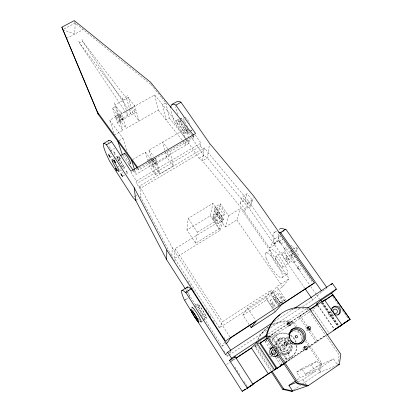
<?xml version="1.0" encoding="UTF-8"?>
<svg xmlns="http://www.w3.org/2000/svg" width="412" height="412" viewBox="0 0 412 412"><rect width="100%" height="100%" fill="white"/><g stroke="black" fill="none" stroke-linecap="round" stroke-linejoin="round"><path stroke-width="0.31" stroke-dasharray="2.06 1.54" d="M113.748 151.776C116.457 158.321 115 149.953 112.723 152.363M119.181 156.962L120.731 159.568L119.238 156.951L116.565 158.471M171.886 255.898L172.221 247.684L139.709 185.936L204.249 147.918L248.343 200.963L274.686 238.857L269.53 248.07L244.486 211.768L202.467 160.855L199.027 158.296L185.704 138.87M174.611 258.324L175.162 248.596L223.283 219.024L215.167 207.056L220.41 203.858L228.542 215.795L225.266 227.048L217.567 215.661L218.046 213.663L213.019 216.738L212.582 218.71L220.271 230.133L174.611 258.324L219.359 327.808L265.781 297.752L271.431 290.058L280.181 302.964L279.006 304.113A5.516 1.159 56.7 0 0 274.783 297.562A5.516 1.159 56.7 0 0 273.233 298.18A5.516 1.159 56.7 0 0 277.451 304.731L278.11 305.338L283.384 301.898L282.72 301.296A5.51 1.2 56.6 0 1 278.497 294.76A5.51 1.2 56.6 0 1 280.093 294.111A5.51 1.2 56.6 0 1 284.321 300.647L279.048 304.262M126.057 170.779C128.776 177.351 127.344 168.977 125.021 171.377M186.945 230.05L188.217 218.36L212.927 203.348L222.192 217.011L219.096 228.758L195.623 243.24L186.945 230.05L210.347 215.749L212.927 203.348M200.541 146.116L200.917 143.093L195.391 135.105L131.073 172.638L136.46 180.93L136.753 183.613L139.972 188.572L203.842 150.895L200.541 146.116L136.753 183.613M204.249 147.918L202.467 160.855L207.36 157.956L209.512 144.004M302.691 383.829L319.073 372.654L320.454 363.688L305.416 341.491M305.828 339.668L321.721 363.101L320.335 372.139L316.591 366.592L305.385 374.209L301.672 368.652L296.491 372.16L300.199 377.737L315.458 371.202L311.297 365.017L296.491 372.16M195.623 243.24L197.4 232.229L188.217 218.36M189.638 297.279L189.705 296.913A39.758 4.923 58 0 1 187.512 291.202M213.019 216.738L213.241 217.289A5.062 1.035 58.4 0 0 217.17 223.108A5.062 1.035 58.4 0 0 217.613 221.1A5.062 1.035 58.4 0 0 213.684 215.285L213.39 215.074L214.302 210.959L219.457 207.813L219.678 208.379A5.191 1.133 58.4 0 0 223.721 214.317A5.191 1.133 58.4 0 0 224.241 212.175A5.191 1.133 58.4 0 0 220.193 206.242L219.884 206.036L214.688 209.203L214.997 209.414A5.196 1.092 58.5 0 1 219.035 215.368A5.196 1.092 58.5 0 1 218.561 217.479A5.196 1.092 58.5 0 1 214.523 211.526L214.302 210.959M214.688 209.203L215.167 207.056M213.39 215.074L218.453 211.979L219.457 207.813M219.884 206.036L220.41 203.858M220.271 230.133L223.283 219.024M240.232 203.307L242.235 197.163L247.009 193.619L252.237 199.892L249.976 205.974L245.315 209.456L240.232 203.307L244.888 199.846L247.009 193.619M225.266 227.048L236.859 219.89L240.747 208.292L289.193 278.579L282.642 286.84L270.859 294.467L279.13 306.693M244.486 211.768L248.343 200.963M269.53 248.07L274.521 244.913L249.435 208.719L253.571 197.667M219.359 327.808L222.465 321.695L271.431 290.058M304.782 288.297L274.026 243.935L274.31 243.441A38.687 9.965 56.5 0 1 277.317 231.858M274.521 244.913L279.908 235.561L312.847 282.714M274.026 243.935L279.248 240.32A38.625 10.248 56.4 0 1 278.085 232.548M186.734 291.078L222.017 346.209L224.664 342.089M249.08 324.491L242.941 315.159L247.576 308.022L272.826 291.691L281.602 304.638M242.941 315.159L266.822 299.678L272.826 291.691M270.859 294.467L276.776 286.598L289.193 278.579M226.615 355.093L227.311 356.174L228.104 355.165M229.69 353.151L231.281 351.137L229.242 352.476M284.362 300.796L285.547 299.467L276.776 286.598M232.811 359.465L231.194 361.278L235.448 358.466M262.537 332.314L263.325 331.485M257.448 343.675L260.724 341.023M270.849 371.186L255.136 347.167L255.867 346.451A35.025 33.042 57.6 0 1 256.295 344.664M269.968 348.897L265.055 341.455L266.827 339.792M269.484 337.299L270.813 336.053L287.581 361.309L285.464 362.73M268.779 337.227L271.426 335.476L273.944 333.112L291.253 359.089L304.427 350.231M302.681 306.6L312.837 299.921L321.957 291.562M274.186 337.33L274.48 337.062M276.617 335.188L276.921 334.915M291.346 322.246A34.742 32.785 57.8 0 1 292.525 322.462L293.55 321.561L296.8 326.356M294.889 308.773A38.919 36.55 54.6 0 1 307.635 309.088L308.485 308.336M306.533 327.947L298.968 316.859L300.147 315.813L307.27 326.247M310.875 311.173L318.121 305.421M278.414 339.328L279.336 338.546M279.027 340.219L279.954 339.447M280.448 341.821L280.763 341.563M281.396 345.647L282.972 344.427M252.237 199.892L247.458 203.456L242.235 197.163M329.219 312.883L331.083 311.493M283.791 349.247L285.408 348.073M331.768 316.54A2.23 2.075 47.5 0 0 331.351 312.796A2.23 2.075 47.5 0 0 328.359 314.794A2.23 2.075 47.5 0 0 331.768 316.54L333.663 315.19M287.318 350.349L287.653 350.118M298.278 381.61L302.949 379.715L315.458 371.202M305.385 374.209L321.164 367.313L333.56 358.873L337.768 365.022L339.231 355.01L307.635 309.088M293.71 389.958L300.58 385.272M297.124 379.823L300.199 377.737M311.297 365.017L316.993 361.149L321.164 367.313M287.468 352.935L288.472 352.255A7.689 7.282 56 0 0 287.313 339.164A7.689 7.282 56 0 0 276.823 346.157A7.689 7.282 56 0 0 288.472 352.255M285.336 362.303L303.989 349.778M307.718 347.27L326.371 334.74M285.083 362.534L303.762 349.968M307.862 347.239L326.562 334.652M285.64 362.663L291.253 359.089M308.645 347.398L326.747 335.162M288.086 353.836L289.095 353.172A8.791 8.322 56 0 0 292.139 343.273M268.464 333.885L306.981 308.49M268.439 336.686L286.778 324.641M290.975 321.813L309.221 309.767M226.615 364.466L229.829 362.339M230.365 361.988L235.19 358.806M253.941 346.425L257.155 344.298M257.691 343.948L259.303 342.887M268.408 336.872L286.628 324.847M290.913 322.014L309.129 309.989M298.968 316.859L309.088 310.179M268.706 337.443L270.813 336.053M265.055 341.455L267.187 340.044M269.85 338.283L288.498 325.959M292.226 323.497L310.339 311.524M322.488 291.217L326.711 288.441M227.311 356.174L228.377 355.474M228.912 355.118L267.398 329.806M270.607 327.695L300.544 308.006M274.392 321.499L293.19 309.154M280.181 302.964L285.547 299.467M222.017 346.209L225.199 344.133M273.12 296.522L278.409 293.092M270.143 300.297L275.293 296.954M299.107 269.793L302.166 267.821M297.284 267.177L300.848 264.88M282.194 277.528L287.344 274.212M198.574 319.748L199.475 319.171M282.514 267.218L289.342 262.841M202.951 319.521L206.031 317.544M201.071 322.024L202.689 320.989M203.229 320.644L206.458 318.569A8.683 1.076 58.1 0 0 200.845 307.532A8.683 1.076 58.1 0 0 198.589 307.419A8.683 1.076 58.1 0 0 206.458 318.569M293.952 262.392L297.516 260.106M295.183 251.459L297.778 249.806M285.81 257.732L290.795 254.549M287.571 260.276L292.561 257.083M194.752 305.493L197.446 303.778M284.342 248.596L287.895 246.335M194.809 306.78L197.878 304.823M275.334 256.805L282.143 252.468M292.824 249.157L295.929 247.174M265.462 253.153L270.581 249.914M281.066 243.889L284.105 241.962M185.009 299.879L188.14 297.902M274.31 243.441L279.248 240.32M184.437 300.569L188.078 298.267M279.284 241.334L282.92 239.032M274.284 232.471L277.137 230.684M274.686 238.857L279.908 235.561M291.207 357.07L291.552 356.854M218.02 223.541L223.062 220.435M212.582 218.71L217.567 215.661M219.436 217.907L224.612 214.729M197.4 232.229L222.192 217.011M228.542 215.795L240.747 208.292M285.511 362.56L287.581 361.309M135.749 200.402L138.808 198.589M133.9 196.802L135.419 195.906M135.924 195.607L136.933 195.01M199.027 158.296L203.878 155.427L207.36 157.956L249.435 208.719M155.535 174.492L158.908 172.51L155.082 158.357L151.601 160.386L155.535 174.492L149.541 166.391L148.299 162.06M151.745 160.263L152.903 164.429L159.928 173.864L173.375 165.943L169.996 151.631L168.075 149.144M155.509 164.033L169.1 156.081M152.61 166.896L156.024 164.893M136.46 180.93L200.917 143.093M122.951 176.063L126.046 174.261M126.561 173.957L127.596 173.354M137.505 168.426L138.617 169.96L156.127 159.732L155.082 158.357M169.996 151.631L193.985 137.623L193.666 135.878M133.452 170.661L136.058 174.281L149.541 166.391M152.903 164.429L189.345 143.113L188.516 138.808M123.703 167.653L126.855 165.82M184.617 133.37L187.913 131.454M120.098 170.892L121.643 169.996M186.883 133.22L189.623 131.624M190.174 131.304L191.817 130.352M121.926 173.179L122.956 172.582M148.495 160L151.915 158.007M118.012 166.845L119.027 166.257M132.669 159.583L145.462 152.162L151.219 159.877M151.58 159.671L148.928 150.153L186.502 128.364M119.521 169.378L120.536 168.786M113.46 158.615L115.52 157.425M116.035 157.127L117.065 156.534M185.343 138.344L175.265 123.646L180.075 120.876A32.903 7.91 59.9 0 1 179.385 119.228M117.58 157.384L120.211 155.865M124.872 154.376L122.652 155.659L128.24 163.42M118.12 161.077L120.731 159.568M109.638 154.134L110.668 153.542M110.653 156.987L112.193 156.102M114.242 154.917L115.272 154.33M176.779 120.289L178.983 119.022M179.941 119.171L183.242 117.271M118.872 140.739L122.992 138.38L109.721 120.283L118.136 115.535L112.548 108.042L115.88 106.172L120.603 121.04L117.363 122.874L122.833 130.274L114.665 134.925L109.721 120.283M110.401 150.869L114.634 148.444M165.897 102.876L169.244 117.956L166.031 119.799L162.585 104.761L165.897 102.876L161.916 97.953M114.201 102.573L119.696 119.825L126.093 128.42L158.311 110.071L154.68 94.915L121.494 113.64L114.958 104.942L128.214 97.51L134.848 106.105M119.696 119.825L132.566 112.543L127.519 95.12M122.457 119.923A2.889 0.474 60.4 0 0 120.721 116.004A2.889 0.474 60.4 0 0 119.938 116.292A2.889 0.474 60.4 0 0 122.457 119.923L135.558 112.507A2.879 0.53 60.5 0 0 133.885 108.572A2.879 0.53 60.5 0 0 133.019 108.907A2.879 0.53 60.5 0 0 135.558 112.507M119.707 122.56L122.997 120.69M115.921 115.906L119.222 114.042M119.619 114.891L132.746 107.486M66.445 38.476L83.136 29.582M301.672 368.652L316.993 361.149M320.454 363.688L321.721 363.101M316.591 366.592L333.56 358.873M319.073 372.654L337.186 365.259M218.453 211.979L218.751 212.185A5.057 1.071 58.4 0 1 222.691 217.984A5.057 1.071 58.4 0 1 222.197 220.013A5.057 1.071 58.4 0 1 218.262 214.214L218.046 213.663M150.663 84.244L75.128 23.098L74.443 21.1M140.018 196.529L140.847 197.379L171.263 255.394M244.888 199.846L249.976 205.974M151.163 84.645L161.514 97.459M186.893 128.853L192.409 135.672M192.801 136.161L193.985 137.623M154.68 94.915L183.119 130.326L184.715 138.293M169.244 117.956L189.345 143.113M158.311 110.071L182.135 140.085M182.531 140.58L186.064 145.029L185.204 140.739M167.689 148.644L162.694 142.171L165.063 151.801M126.561 98.437L82.627 41.318L81.787 38.846M123.255 100.291L79.485 43.002L78.63 40.536M132.566 112.543L139.055 121.035L134.178 103.731M173.375 165.943L166.252 156.622L165.212 152.404M148.928 150.153L153.547 156.308M332.726 296.676L340.008 307.033M340.369 307.548L348.737 319.454M322.627 302.429L339.05 326.005M322.431 302.32L338.947 326.021M278.955 240.819L310.463 286.067M310.828 286.592L316.323 294.487M316.694 295.013L319.624 299.22M322.184 302.902L338.262 325.985M321.375 302.66L337.696 326.108M321.303 302.645L337.881 326.459M318.002 305.513L334.147 328.781M317.77 305.493L333.746 328.529M311.74 298.334L312.837 299.921M313.007 309.762L328.683 332.474M180.075 120.876L190.174 135.533M190.535 136.058L203.878 155.427M236.859 219.89L282.642 286.84M310.123 330.424L317.601 341.378L316.256 342.207L308.691 331.119M292.525 322.462L295.749 327.221M297.897 330.393L302.552 337.263M121.025 165.845L121.422 166.453M265.781 297.752L273.681 309.484M210.347 215.749L219.096 228.758M266.822 299.678L273.64 309.809M274.001 310.344L275.077 311.946M302.949 379.715L306.77 385.457M271.426 335.476L288.297 360.876M267.702 335.342L271.235 340.678M274.068 344.947L281.139 355.613M284.321 360.412L285.737 362.55M247.576 308.022L255.579 320.114M264.828 338.139L265.879 339.725M266.229 340.255L271.477 348.197M271.827 348.727L273.228 350.844M273.578 351.374L274.624 352.96M277.075 356.668L281.623 363.549M274.181 355.278L275.231 356.874M275.582 357.405L280.845 365.382M256.635 344.478L273.187 369.734M255.867 346.451L271.364 370.125M175.162 248.596L222.465 321.695M172.221 247.684L229.845 336.882M171.861 256.532L175.327 261.924M187.805 281.319L194.387 291.557M205.83 309.34L211.371 317.961M213.107 320.654L214.492 322.807M223.85 337.356L225.24 339.514M226.626 341.666L227.316 342.748M185.694 289.461L186.389 290.537M234.953 367.154L239.738 374.637M244.182 381.584L247.602 386.93M200.701 314.567L203.116 318.352M223.85 350.772L225.235 352.935M112.548 108.042L117.363 122.874M122.992 138.38L127.648 152.78M134.884 170.614L136.058 174.281M118.136 115.535L122.833 130.274M137.927 167.746L138.617 169.96M120.762 111.291L126.093 128.42M122.539 97.907L127.751 115.267L79.485 43.002L82.627 41.318L130.959 113.449L125.861 96.047M145.462 152.162L148.124 161.442M156.127 159.732L159.928 173.864M186.621 128.982L188.397 138.195M139.709 185.936L140.847 197.379M287.88 342.789A5.48 5.186 56.1 0 1 285.743 351.225A5.48 5.186 56.1 0 1 278.6 345.879A5.48 5.186 56.1 0 1 285.629 341.1M308.336 330.821A1.808 1.7 51 0 1 306.368 327.931M288.441 326.484A1.797 1.7 51 0 1 286.943 323.528M285.083 346.106A1.823 1.725 55.6 0 1 283.327 343.479M257.886 340.065A35.025 33.042 57.6 0 1 268.124 327.082M273.177 324.028A35.025 33.042 57.6 0 1 293.55 321.561M304.241 350.55A1.833 1.72 55 0 1 303.5 347.275M286.294 346.162A2.194 2.075 56.1 0 1 284.378 348.408A2.194 2.075 56.1 0 1 282.086 346.338A2.194 2.075 56.1 0 1 283.997 344.097M288.498 342.918A5.495 5.202 56 0 1 285.779 351.081A5.495 5.202 56 0 1 278.909 345.477A5.495 5.202 56 0 1 285.954 340.848M290.954 309.613A38.919 36.55 54.6 0 1 293.756 308.969M255.136 347.167A34.742 32.785 57.8 0 1 255.723 344.808M257.902 339.194A34.742 32.785 57.8 0 1 268.742 326.932M272.311 324.913A34.742 32.785 57.8 0 1 287.185 321.834M296.655 345.024A8.472 7.988 53.1 0 1 288.925 332.875M276.174 348.305A7.627 7.225 56.3 0 1 283.569 339.112A7.627 7.225 56.3 0 1 290.079 349.664A7.627 7.225 56.3 0 1 278.502 352.075M188.032 129.909A7.637 1.777 60.1 0 1 184.885 129.378A7.637 1.777 60.1 0 1 180.003 119.985M180.528 118.234A7.637 1.777 60.1 0 1 185.256 123.512M187.671 128.58A7.637 1.777 60.1 0 1 187.939 129.502M166.778 151.379A2.997 0.587 59.7 0 1 168.951 155.015A2.997 0.587 59.7 0 1 168.359 155.638A2.997 0.587 59.7 0 1 166.18 152.002M152.816 159.011A3.013 0.525 59.7 0 1 155.242 162.797A3.013 0.525 59.7 0 1 154.68 163.425A3.013 0.525 59.7 0 1 152.45 159.423M149.932 161.257A4.022 0.68 59.7 0 1 152.512 165.959A4.022 0.68 59.7 0 1 151.518 166.072A4.022 0.68 59.7 0 1 148.768 161.391M148.444 160.258A4.022 0.68 59.7 0 1 149.005 160.191M153.367 159.253A4.017 0.7 59.7 0 1 155.865 163.734A4.017 0.7 59.7 0 1 155.231 164.434A4.017 0.7 59.7 0 1 152.517 160.201M129.26 162.74A5.979 0.87 59.8 0 1 124.965 155.535M199.31 319.223A5.438 0.628 58.2 0 1 198.455 318.404M193.949 311.091A5.438 0.628 58.2 0 1 193.707 310.437M192.033 129.765A7.828 1.864 60.1 0 1 190.607 130.141M187.573 126.742A7.828 1.864 60.1 0 1 183.69 118.594M184.973 117.096A7.828 1.864 60.1 0 1 189.901 123.543M185.148 126.886A7.843 1.808 60.1 0 1 186.224 133.287A7.843 1.808 60.1 0 1 180.044 124.975A7.843 1.808 60.1 0 1 179.998 119.959M184.143 125.083A7.843 1.808 60.1 0 1 184.911 126.438M111.595 151.745A33.583 4.578 59.7 0 1 109.056 144.952M108.624 143.18A33.583 4.578 59.7 0 1 108.485 142.222M177.639 114.541A32.903 7.91 59.9 0 1 175.795 106.816M175.265 123.646A32.95 7.668 59.9 0 1 170.882 109.623M273.872 307.615A5.371 1.097 56.7 0 1 270.154 300.291A5.371 1.097 56.7 0 1 275.329 306.379M278.996 304.272A5.361 1.133 56.6 0 1 275.334 298.175A5.361 1.133 56.6 0 1 277.034 297.979A5.361 1.133 56.6 0 1 280.994 304.046M296.491 345.57A13.148 12.448 56.1 0 1 283.914 359.073M278.527 357.585A13.148 12.448 56.1 0 1 277.544 357.013M274.155 353.934A13.148 12.448 56.1 0 1 272.378 350.983M271.987 341.079A13.148 12.448 56.1 0 1 288.158 334.214M290.625 335.564A13.148 12.448 56.1 0 1 295.749 342.248M296.846 345.323A13.184 12.478 56 0 1 283.121 358.759M278.836 357.369A13.184 12.478 56 0 1 277.374 356.478M275.211 354.593A13.184 12.478 56 0 1 272.919 351.276M272.25 349.685A13.184 12.478 56 0 1 271.683 347.471M271.699 342.975A13.184 12.478 56 0 1 289.507 334.415M290.486 334.977A13.184 12.478 56 0 1 296.444 343.083M292.494 253.164A1.617 0.427 56.7 0 1 291.66 252.499M291.413 252.17A1.617 0.427 56.7 0 1 291.181 251.82M290.985 251.464A1.617 0.427 56.7 0 1 290.743 250.846M295.414 257.315A8.436 2.24 56.6 0 1 291.665 252.329M290.728 245.274A8.436 2.24 56.6 0 1 298.988 256.779M289.085 353.177A8.791 8.322 56 0 1 278.759 352.203M276.241 348.403A8.791 8.322 56 0 1 278.888 338.87A8.791 8.322 56 0 1 288.714 338.798M274.835 346.338A8.719 8.255 56.3 0 1 283.971 338.092A8.719 8.255 56.3 0 1 291.475 348.686A8.719 8.255 56.3 0 1 280.716 354.639M271.812 356.534A2.271 2.158 59.4 0 1 270.174 356.823M187.136 289.785A39.758 4.923 58 0 1 186.96 287.792M276.169 347.718A4.697 4.46 58.4 0 1 278.764 351.627M333.421 315.216A4.589 4.259 46.8 0 1 330.8 311.457M295.461 344.916A7.174 6.767 53.5 0 1 288.297 335.147M294.153 330.857A7.174 6.767 53.5 0 1 301.1 341.146M269.922 354.758A4.671 4.439 58.6 0 1 269.386 353.661M276.519 348.913A4.671 4.439 58.6 0 1 277.853 350.926M75.128 23.098L74.809 34.016L62.748 29.654L75.128 23.098M280.541 346.976A2.163 2.05 56.5 0 0 283.307 349.479A2.163 2.05 56.5 0 0 283.925 345.884A2.163 2.05 56.5 0 0 280.541 346.976M177.062 123.106A7.648 1.741 60.1 0 0 184.159 133.483A7.648 1.741 60.1 0 0 180.909 123.852A7.648 1.741 60.1 0 0 177.062 123.106M118.131 159.408A5.995 0.809 59.8 0 0 123.471 167.669A5.995 0.809 59.8 0 0 120.33 160.453A5.995 0.809 59.8 0 0 118.131 159.408M116.148 117.446A3.857 0.618 60.3 0 0 119.562 122.632A3.857 0.618 60.3 0 0 117.523 117.729A3.857 0.618 60.3 0 0 116.148 117.446M119.434 115.592A3.852 0.633 60.4 0 0 122.853 120.767A3.852 0.633 60.4 0 0 120.834 115.86A3.852 0.633 60.4 0 0 119.434 115.592M272.116 303.886A2.148 0.438 56.7 0 0 274.243 306.574A2.148 0.438 56.7 0 0 272.976 303.829A2.148 0.438 56.7 0 0 272.116 303.886M214.544 218.427A2.024 0.412 58.4 0 0 216.46 220.935A2.024 0.412 58.4 0 0 215.265 218.236A2.024 0.412 58.4 0 0 214.544 218.427M198.8 307.465A7.596 0.942 58.1 0 0 205.789 317.616A7.596 0.942 58.1 0 0 201.293 308.433A7.596 0.942 58.1 0 0 198.8 307.465M215.867 212.669A2.081 0.438 58.5 0 0 217.84 215.234A2.081 0.438 58.5 0 0 216.614 212.448A2.081 0.438 58.5 0 0 215.867 212.669M275.015 300.116A2.209 0.464 56.7 0 0 277.219 303.005A2.209 0.464 56.7 0 0 276.091 300.317A2.209 0.464 56.7 0 0 275.015 300.116M117.724 158.908A6.994 0.942 59.8 0 0 123.945 168.534A6.994 0.942 59.8 0 0 120.268 160.088A6.994 0.942 59.8 0 0 117.724 158.908M266.42 258.71A14.863 3.476 56.9 0 0 281.339 277.879A14.863 3.476 56.9 0 0 273.851 259.256A14.863 3.476 56.9 0 0 266.42 258.71M271.477 255.497A14.837 3.59 56.9 0 0 286.458 274.577A14.837 3.59 56.9 0 0 279.068 255.929A14.837 3.59 56.9 0 0 271.477 255.497M275.726 259.261A6.36 1.54 56.9 0 0 282.148 267.388A6.36 1.54 56.9 0 0 278.919 259.344A6.36 1.54 56.9 0 0 275.726 259.261M280.623 296.99A1.545 0.335 56.6 0 0 282.174 299.004A1.545 0.335 56.6 0 0 281.391 297.119A1.545 0.335 56.6 0 0 280.623 296.99M282.503 254.946A6.345 1.602 56.7 0 0 288.961 263.021A6.345 1.602 56.7 0 0 285.784 254.961A6.345 1.602 56.7 0 0 282.503 254.946M297.356 267.795A1.602 0.412 56.4 0 0 299.004 269.834A1.602 0.412 56.4 0 0 298.221 267.821A1.602 0.412 56.4 0 0 297.356 267.795M290.877 255.167A1.55 0.402 56.6 0 0 292.469 257.129A1.55 0.402 56.6 0 0 291.691 255.146A1.55 0.402 56.6 0 0 290.877 255.167M285.897 258.35A1.555 0.391 56.7 0 0 287.478 260.322A1.555 0.391 56.7 0 0 286.695 258.345A1.555 0.391 56.7 0 0 285.897 258.35M284.795 251.881A8.451 2.178 56.7 0 0 293.432 262.635A8.451 2.178 56.7 0 0 289.255 251.902A8.451 2.178 56.7 0 0 284.795 251.881M296.012 247.828A1.612 0.438 56.6 0 0 297.675 249.857A1.612 0.438 56.6 0 0 296.877 247.782A1.612 0.438 56.6 0 0 296.012 247.828M279.382 241.973A1.571 0.407 57 0 0 280.974 243.945A1.571 0.407 57 0 0 280.17 241.911A1.571 0.407 57 0 0 279.382 241.973"/><path stroke-width="0.62" d="M185.349 288.92L166.669 259.73L166.788 250.002L134.204 187.759L106.44 144.803L111.75 141.769L130.898 171.238L195.551 133.534L175.898 105.148A32.95 7.668 59.9 0 0 170.779 107.702M271.199 371.722L282.72 389.335L291.598 391.4L308.439 385.519L339.354 364.373L340.827 354.274L308.912 307.96A39.274 36.869 54.4 0 0 266.894 335.672L265.972 336.568L297.145 383.67L307.12 385.982M193.419 314.686L184.488 300.214A39.825 4.599 58.1 0 1 185.606 292.633L185.663 292.232L191.189 288.75L230.936 350.602M191.189 288.75L191.111 289.162A39.758 4.923 58 0 0 186.96 287.792M278.708 232.27A38.687 9.965 56.5 0 1 280.273 232.996L280.587 232.445L285.794 229.165L326.865 287.571M285.794 229.165L285.464 229.721A38.625 10.248 56.4 0 0 279.362 229.278M272.785 322.555L227.676 352.172L225.673 354.82L185.663 292.232M249.76 325.526L251.124 327.602L256.279 321.169L230.545 337.964L227.316 342.748L225.73 343.783M229.608 360.469L235.242 356.751L253.071 384.494L247.406 388.3L229.608 360.469L231.549 358.219L266.858 334.946M234.428 357.657L235.242 356.751M172.134 104.38L177.155 101.517A32.903 7.91 59.9 0 1 180.992 102.238L209.61 143.371L254.003 196.503L314.413 282.91L281.602 304.638L275.077 311.946L251.124 327.602M235.978 358.116L251.402 347.934L256.645 342.635L266.121 336.383M284.043 363.734L276.473 368.771L259.766 343.351L267.723 337.922M330.985 284.692L332.391 283.415L336.403 289.095L331.583 293.21L320.963 300.214L316.684 303.922L317.41 304.973M327.272 334.807L341.96 324.939L324.532 299.982L322.261 301.903L323.332 301.198M341.96 324.939L339.416 326.525L350.159 319.31L332.947 294.853L324.563 300.554M335.888 328.601L334.472 329.574L339.313 326.551M291.598 391.4L292.654 390.679M282.72 389.335L283.693 388.954L292.644 391.034L288.93 385.395L295.589 380.868M194.454 316.313L242.168 391.297L245.367 389.149M246.968 388.078L248.565 387.002M251.763 384.854L270.416 372.33M271.482 371.614L272.543 370.898M250.032 386.059L251.073 385.359M252.638 384.308L284.409 363.441M274.603 369.559L276.189 368.488M281.375 365.027L282.436 364.316M304.952 349.881L306.533 348.815M307.517 308.14L336.403 289.095M287.313 324.285L289.451 322.874M309.757 309.412L317.266 304.458M236.261 358.095L251.263 348.192M287.7 324.136L288.771 323.43M310.154 309.474L324.532 299.982M324.399 300.492L332.947 294.853M259.766 343.351L267.131 338.484M277.034 368.107L274.026 369.976M279.151 366.706L283.786 363.724M294.261 308.449L332.391 283.415M314.413 282.91L225.323 341.059L166.788 250.002M181.785 290.614L187.568 286.984M185.606 292.633L186.605 292M188.109 291.052L189.108 290.424M280.273 232.996L281.308 232.342M282.869 231.359L283.909 230.705M343.495 323.451L350.159 319.31M333.215 330.403L334.776 329.425M335.816 328.776L349.989 319.377L342.259 308.387M281.365 365.068L282.4 364.44M316.684 303.922L317.657 303.345M248.972 386.868L253.071 384.494M120.737 155.561L124.424 153.439M242.168 391.297L247.406 388.3M103.731 143.376L108.959 140.394M175.898 105.148L180.992 102.238M137.129 167.911L98.236 114.309L61.841 27.177L74.273 20.6L150.576 82.22L193.563 135.296M338.298 364.805L339.354 364.373M288.93 385.395L296.527 382.321M297.145 383.67L298.37 383.191L308.439 385.519M166.669 259.73L135.749 200.402L132.891 197.405L109.757 161.411A33.635 4.316 59.7 0 1 106.44 144.803M61.841 27.177L97.402 111.976L137.551 167.231M128.611 163.935L133.081 170.141M331.583 293.21L341.522 307.342M280.587 232.445L321.592 291.042M320.963 300.214L322.066 301.795M305.148 288.827L311.369 297.804M307.985 327.293L309.767 329.904M266.894 335.672L298.37 383.191M260.312 342.815L277.127 368.38M256.645 342.635L274.613 370.022M272.069 371.202L283.693 388.954M251.402 347.934L268.279 373.802M227.676 352.172L231.549 358.219M97.402 111.976L98.236 114.309M117.842 141.326L122.452 155.061M131.557 160.227L134.492 169.394M134.204 187.759L135.749 200.402M307.1 327.447A1.808 1.7 51 0 1 309.067 330.331M265.972 336.568A38.919 36.55 54.6 0 1 280.134 314.696M287.277 323.235A1.797 1.7 51 0 1 289.863 325.542M283.909 342.799A1.823 1.725 55.6 0 1 286.273 345.529M303.907 347.079A1.833 1.72 55 0 1 305.889 350.015M290.779 330.357A8.472 7.988 53.1 0 1 302.66 331.815A8.472 7.988 53.1 0 1 301.151 343.711M124.398 153.836A5.979 0.87 59.8 0 1 128.405 158.404A5.979 0.87 59.8 0 1 129.857 163.389M108.572 140.878A33.583 4.578 59.7 0 1 111.75 141.769M271.493 352.651A2.271 2.158 59.4 0 1 272.744 354.547M192.09 308.217A8.698 1.004 58.2 0 1 194.582 309.85A8.698 1.004 58.2 0 1 200.402 319.418A8.698 1.004 58.2 0 1 199.851 320.984M291.433 250.81A1.617 0.427 56.7 0 1 291.686 251.093M277.724 354.959A4.697 4.46 58.4 0 1 270.54 354.294A4.697 4.46 58.4 0 1 272.713 347.393M331.737 308.274A4.589 4.259 46.8 0 1 338.365 308.459A4.589 4.259 46.8 0 1 337.819 315.046M289.482 333.097A7.174 6.767 53.5 0 1 292.396 331.166M300.147 342.65A7.174 6.767 53.5 0 1 298.824 343.829M331.742 310.746A4.614 4.28 46.7 0 1 336.434 306.168A4.614 4.28 46.7 0 1 340.477 311.956A4.614 4.28 46.7 0 1 334.384 314.531M289.61 338.206A7.261 6.844 53.1 0 1 297.335 329.739A7.261 6.844 53.1 0 1 302.336 340.755A7.261 6.844 53.1 0 1 290.651 340.497M270.184 349.17A4.671 4.439 58.6 0 1 273.238 347.697M277.703 354.444A4.671 4.439 58.6 0 1 275.154 356.704M113.949 159.98L115.504 162.591L113.949 159.98M115.478 168.317L116.987 170.846L115.478 168.317M120.891 173.782L122.431 176.367L120.891 173.782M108.665 154.711L110.138 157.281L108.665 154.711M284.249 343.557A1.839 1.741 55.4 0 0 287.035 345.009A1.839 1.741 55.4 0 0 286.757 341.883A1.839 1.741 55.4 0 0 284.249 343.557M304.035 348.078A1.849 1.736 54.7 0 0 306.837 349.536A1.849 1.736 54.7 0 0 306.528 346.399A1.849 1.736 54.7 0 0 304.035 348.078M289.358 336.223A8.549 8.055 52.9 0 0 302.393 342.877A8.549 8.055 52.9 0 0 300.909 328.39A8.549 8.055 52.9 0 0 289.358 336.223M287.643 323.796A1.813 1.715 50.7 0 0 290.409 325.228A1.813 1.715 50.7 0 0 290.125 322.153A1.813 1.715 50.7 0 0 287.643 323.796M307.259 328.24A1.828 1.715 50.7 0 0 310.04 329.677A1.828 1.715 50.7 0 0 309.726 326.598A1.828 1.715 50.7 0 0 307.259 328.24M192.558 313.089A5.438 0.613 58.2 0 0 197.513 320.371A5.438 0.613 58.2 0 0 194.237 313.81A5.438 0.613 58.2 0 0 192.558 313.089M191.673 312.008A7.617 0.86 58.2 0 0 198.615 322.22A7.617 0.86 58.2 0 0 194.047 313.053A7.617 0.86 58.2 0 0 191.673 312.008M112.605 161.865A7.004 0.891 59.7 0 0 118.816 171.516A7.004 0.891 59.7 0 0 115.072 163.09A7.004 0.891 59.7 0 0 112.605 161.865M332.994 311.374A2.297 2.132 46.8 0 0 336.501 313.161A2.297 2.132 46.8 0 0 336.068 309.324A2.297 2.132 46.8 0 0 332.994 311.374M295.198 336.743A1.21 1.143 53.1 0 0 297.037 337.701A1.21 1.143 53.1 0 0 296.846 335.646A1.21 1.143 53.1 0 0 295.198 336.743M271.405 351.791A2.338 2.22 58.6 0 0 274.387 354.495A2.338 2.22 58.6 0 0 275.072 350.602A2.338 2.22 58.6 0 0 271.405 351.791"/></g></svg>
